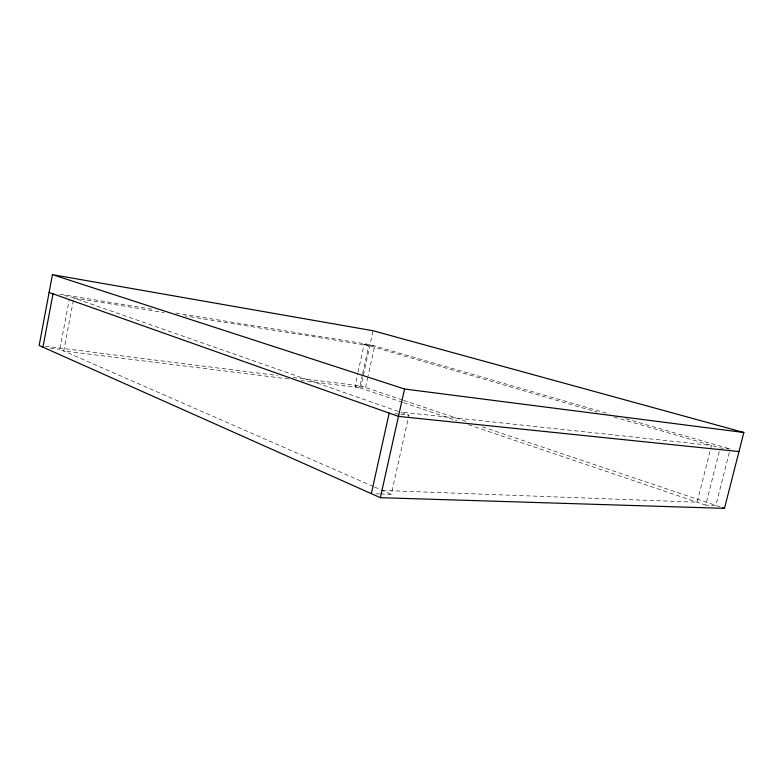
<?xml version="1.0" encoding="UTF-8"?>
<svg xmlns="http://www.w3.org/2000/svg" width="783" height="783" viewBox="0 0 783 783"><rect width="100%" height="100%" fill="white"/><g stroke="black" fill="none" stroke-linecap="round" stroke-linejoin="round"><path stroke-width="0.59" stroke-dasharray="3.92 2.94" d="M373.344 486.488L59.811 349.277L69.364 298.949M73.377 300.31L63.736 350.99L289.26 379.021M402.452 402.296L355.002 386.215L357.792 373.393M358.046 372.219L364.144 344.246L374.656 345.949L368.147 375.654M362.392 374.881L359.573 387.761L301.377 380.528M362.646 373.706L368.783 345.597L184.582 315.843M402.54 399.986L361.012 385.999L373.08 330.749M367.893 376.838L365.553 387.526L355.002 386.215M380.704 493.965L391.255 494.327L408.951 415.176L69.814 296.551L61.407 295.181M468.43 424.66L705.698 505.104L719.89 449.129M729.306 452.545L715.848 505.446L705.698 505.104M376.016 493.809L379.53 493.926M382.358 490.432L697.144 502.197L711.493 445.429L401.033 412.112M394.994 413.708L399.653 414.197M400.808 414.324L408.951 415.176M730.206 449.011L720.184 447.964L613.608 416.918M45.199 346.223L277.515 375.488M293.243 377.465L361.012 385.999M50.19 348.073L59.811 349.277M73.817 297.951L164.117 312.534M59.958 294.202L154.075 309.51M175.793 313.034L370.046 344.618L609.732 414.09M625.774 418.739L730.754 449.178M364.144 344.246L597.214 412.142M403.705 400.377L467.285 421.773M482.318 426.833L720.154 506.895M403.617 402.687L456.851 420.735M374.46 486.977L391.255 494.327"/><path stroke-width="1.17" d="M52.441 274.647L39.15 345.469L380.362 497.675L724.471 508.353L743.85 432.49L373.08 330.749L52.441 274.647L404.557 389.014L743.85 432.49M42.967 347.172L52.999 293.821M371.328 493.642L389.18 413.091M380.362 497.675L404.557 389.014M738.976 451.556L398.459 416.39L49.104 292.441M722.317 507.629L724.471 508.353"/></g></svg>
